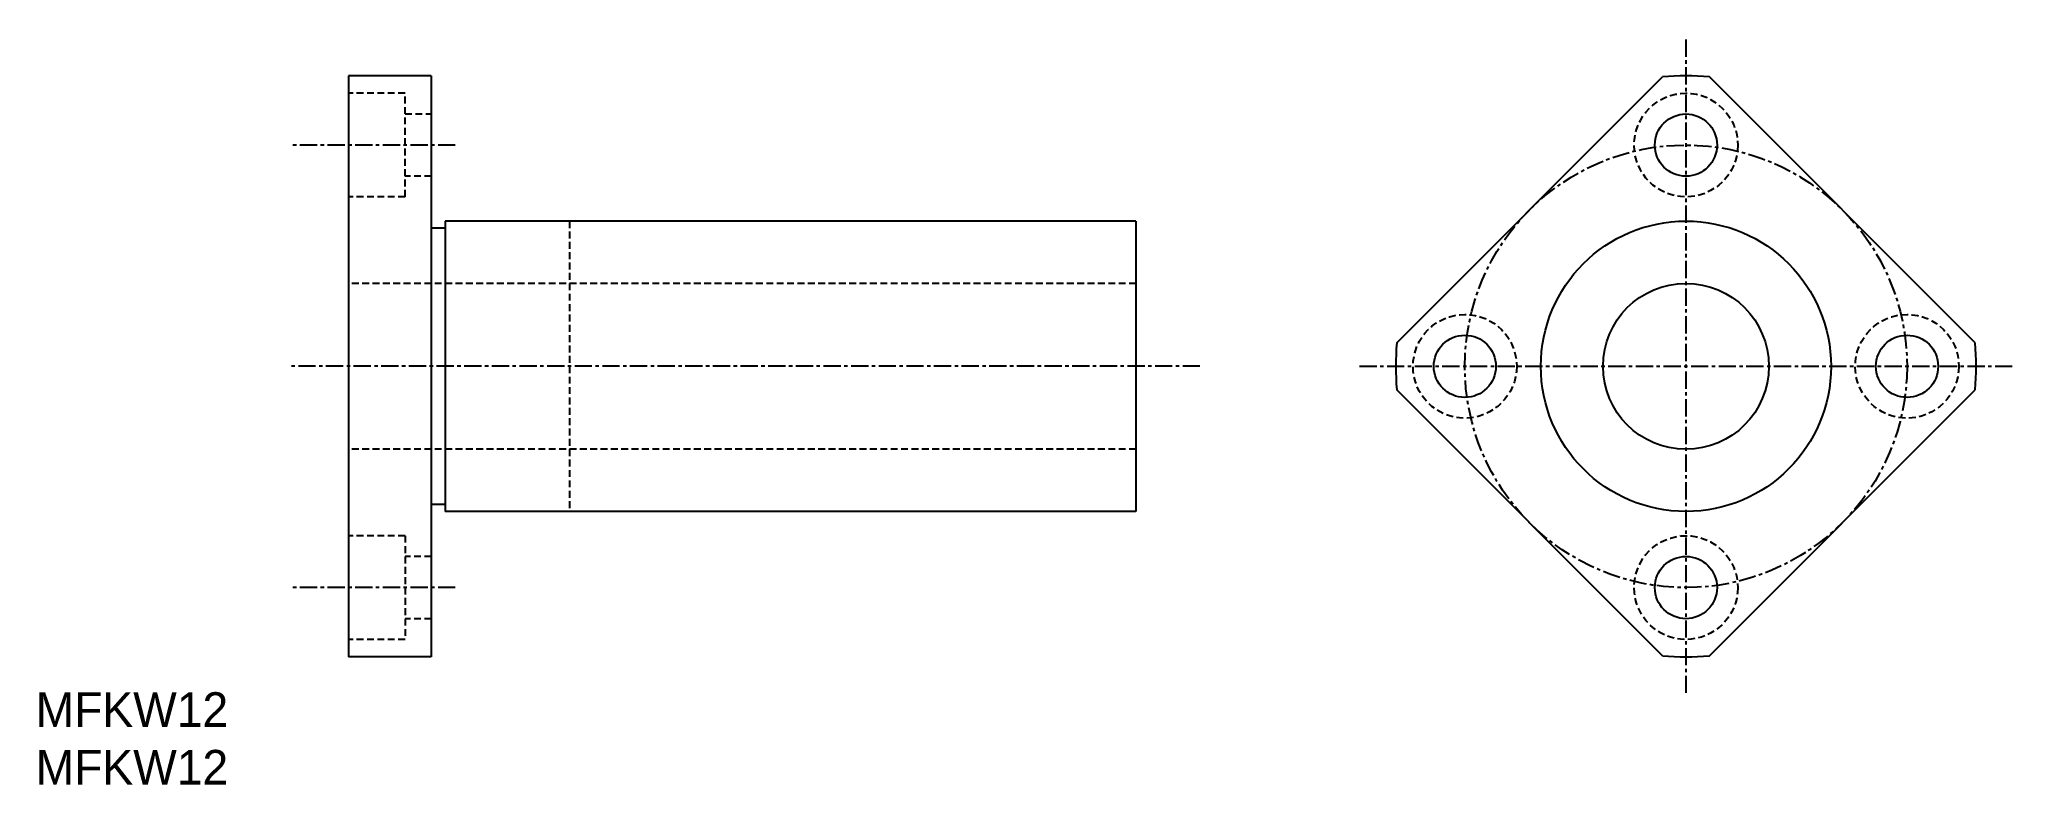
# Model space of a CAD drawing. Extents: x 10 to 153, y 10 to 64.
import ezdxf

# ---------------------------------------------------------------- set-up
doc = ezdxf.new("R2010")
doc.units = 0
doc.linetypes.add('CENTER', pattern=[2, 1.25, -0.25, 0.25, -0.25])
doc.linetypes.add('DASHED', pattern=[0.75, 0.5, -0.25])
doc.layers.get('0').update_dxf_attribs({"linetype": 'CONTINUOUS'})
doc.layers.add('CENTER', color=1, linetype='CENTER')

msp = doc.modelspace()

# ---------------------------------------------------------------- linework, layer by layer
at = {"color": 7, "linetype": 'CONTINUOUS'}
for p, q in [((32.63, 61.24), (32.63, 19.24)), ((38.63, 61.24), (32.63, 61.24)), ((38.63, 61.24), (38.63, 19.24)), ((108.5, 41.94), (127.74, 61.17)), ((150.36, 41.94), (131.13, 61.17)), ((39.63, 50.24), (38.63, 50.24)), ((39.63, 50.74), (39.63, 29.74)), ((89.63, 50.74), (39.63, 50.74)), ((89.63, 50.74), (89.63, 29.74)), ((127.74, 19.31), (108.5, 38.54)), ((131.13, 19.31), (150.36, 38.54)), ((39.63, 30.24), (38.63, 30.24)), ((89.63, 29.74), (39.63, 29.74)), ((38.63, 19.24), (32.63, 19.24))]:
    msp.add_line(p, q, dxfattribs=at)
at = {"color": 3, "linetype": 'DASHED'}
for p, q in [((36.73, 59.99), (32.63, 59.99)), ((36.73, 52.49), (36.73, 59.99)), ((36.73, 58.49), (38.63, 58.49)), ((38.63, 53.99), (36.73, 53.99)), ((36.73, 52.49), (32.63, 52.49)), ((48.63, 50.74), (48.63, 29.74)), ((89.63, 46.24), (32.63, 46.24)), ((89.63, 34.24), (32.63, 34.24)), ((36.73, 27.99), (32.63, 27.99)), ((36.73, 27.99), (36.73, 20.49)), ((38.63, 26.49), (36.73, 26.49)), ((38.63, 21.99), (36.73, 21.99)), ((36.73, 20.49), (32.63, 20.49))]:
    msp.add_line(p, q, dxfattribs=at)
for centre in [(129.43, 56.24), (113.43, 40.24), (145.43, 40.24), (129.43, 24.24)]:
    msp.add_circle(centre, 3.75, dxfattribs=at)
at = {"color": 7, "linetype": 'CONTINUOUS'}
for centre, radius in [((129.43, 56.24), 2.25), ((129.43, 40.24), 10.5), ((129.43, 40.24), 6), ((113.43, 40.24), 2.25), ((145.43, 40.24), 2.25), ((129.43, 24.24), 2.25)]:
    msp.add_circle(centre, radius, dxfattribs=at)
for start, end in [(85.3676, 94.6324), (175.3676, 184.6324), (355.3676, 4.6324), (265.3676, 274.6324)]:
    msp.add_arc((129.43, 40.24), 21, start, end, dxfattribs=at)
at = {"layer": 'CENTER', "color": 1, "linetype": 'CENTER'}
for p, q in [((129.43, 63.87), (129.43, 16.61)), ((40.37, 56.24), (28.59, 56.24)), ((94.26, 40.24), (28.46, 40.24)), ((105.8, 40.24), (153.07, 40.24)), ((40.37, 24.24), (28.59, 24.24))]:
    msp.add_line(p, q, dxfattribs=at)
msp.add_circle((129.43, 40.24), 16, dxfattribs=at)

# ---------------------------------------------------------------- texts
at = {"color": 7, "linetype": 'CONTINUOUS'}
for p in [(10, 14.17), (10, 10)]:
    msp.add_text('MFKW12', height=2.5, dxfattribs=at).set_placement(p)

doc.saveas('drawing.dxf')
